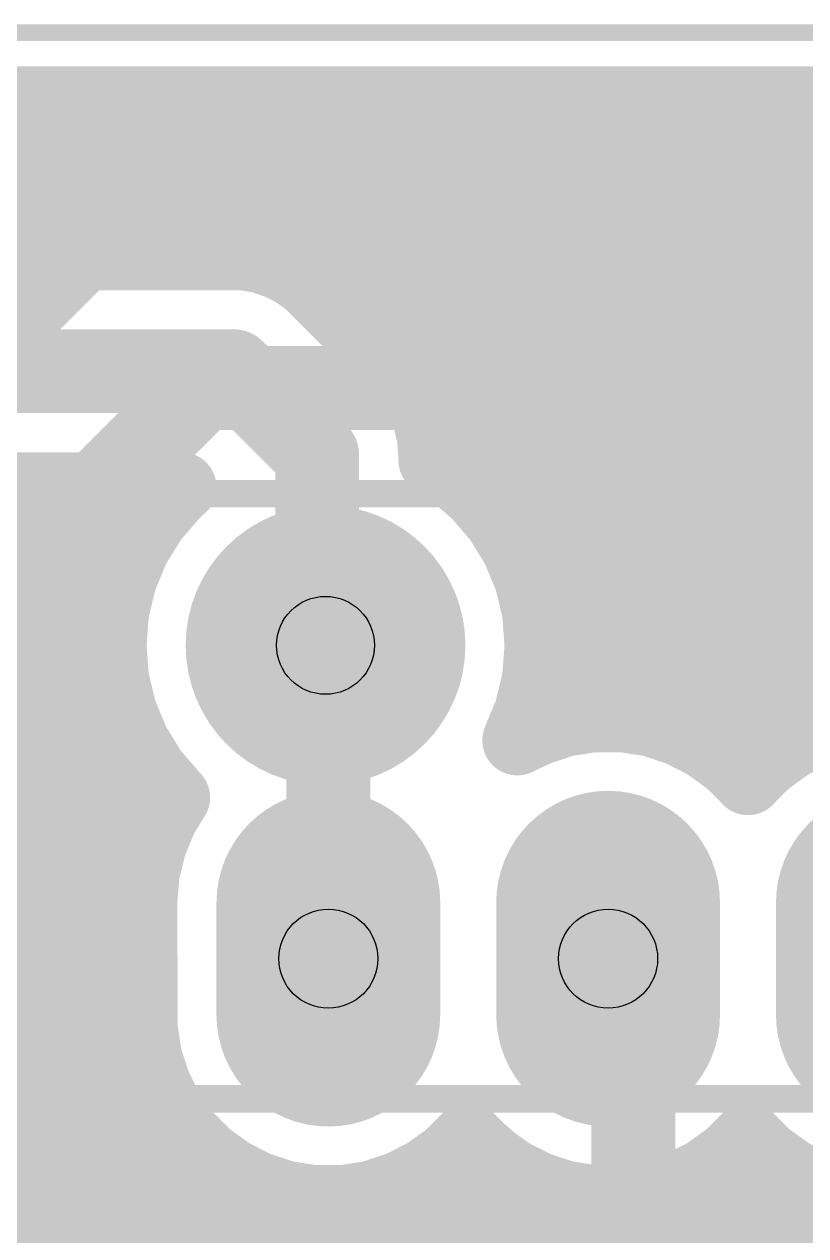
# Model space of a CAD drawing. Extents: x -0.06 to 2.31, y -0.06 to 2.06.
# Drawn here: x 0.7373 to 1.0167, y 1.5779 to 2.011 of the extents above; entities that cross this region are included whole.
import ezdxf

# ---------------------------------------------------------------- set-up
doc = ezdxf.new("R2010")
doc.units = 0
for name, color, linetype in [('Board_Outline', 13, 'CONTINUOUS'), ('Bottom', 6, 'CONTINUOUS'), ('Drill_Bottom', 8, 'CONTINUOUS'), ('Drill_Top', 7, 'CONTINUOUS'), ('Top', 5, 'CONTINUOUS'), ('Top_Silk', 2, 'CONTINUOUS')]:
    doc.layers.add(name, color=color, linetype=linetype)

msp = doc.modelspace()

# ---------------------------------------------------------------- linework, layer by layer
at = {"layer": 'Board_Outline', "linetype": 'CONTINUOUS', "const_width": 0.006}
msp.add_lwpolyline([(0, 1.838), (0.086, 1.838), (0.086, 2.008), (2.004, 2.008), (2.004, 1.844), (2.253, 1.844), (2.25, 0.601), (2.253, 0.25), (2, 0.25), (2, 0), (0.426, 0), (0.43, 0.908), (0, 0.908), (0, 1.838)], dxfattribs=at)
at = {"layer": 'Bottom', "linetype": 'CONTINUOUS'}
for points, const_width in [([(1.981, 1.9835), (0.106, 1.9835)], 0.025), ([(0.7563, 1.9794), (0.7627, 1.9804)], 0.025), ([(0.7627, 1.9804), (0.8285, 1.9805)], 0.025), ([(0.8285, 1.9805), (0.9623, 1.9804)], 0.025), ([(0.9623, 1.9804), (0.9687, 1.9794)], 0.025), ([(0.7443, 1.9744), (0.7501, 1.9773)], 0.025), ([(0.7501, 1.9773), (0.7563, 1.9794)], 0.025), ([(0.9687, 1.9794), (0.9749, 1.9773)], 0.025), ([(0.9749, 1.9773), (0.9807, 1.9744)], 0.025), ([(0.739, 1.9706), (0.7443, 1.9744)], 0.025), ([(0.9807, 1.9744), (0.986, 1.9706)], 0.025), ([(0.6648, 1.8965), (0.739, 1.9706)], 0.025), ([(0.986, 1.9706), (1.0325, 1.9242)], 0.025), ([(1.0005, 1.9586), (1.9791, 1.9586)], 0.025), ([(0.667, 1.84), (0.766, 1.939)], 0.03), ([(0.766, 1.939), (0.959, 1.939)], 0.03), ([(0.959, 1.939), (1.143, 1.755)], 0.03), ([(1.0254, 1.9338), (1.9795, 1.9338)], 0.025), ([(0.801, 1.881), (0.711, 1.791)], 0.03), ([(0.927, 1.881), (0.801, 1.881)], 0.03), ([(1.046, 1.762), (0.927, 1.881)], 0.03), ([(0.9098, 1.8395), (0.9069, 1.834)], 0.025), ([(1.0023, 1.7471), (0.9098, 1.8395)], 0.025), ([(0.9069, 1.834), (0.9132, 1.8237)], 0.025), ([(0.9132, 1.8237), (0.9178, 1.8126)], 0.025), ([(0.9178, 1.8126), (0.9206, 1.801)], 0.025), ([(0.9212, 1.8094), (0.9374, 1.8094)], 0.025), ([(0.9206, 1.801), (0.9215, 1.789)], 0.025), ([(0.7685, 1.7898), (0.7525, 1.7738)], 0.025), ([(0.7685, 1.789), (0.7685, 1.7898)], 0.025), ([(0.7694, 1.777), (0.7685, 1.789)], 0.025), ([(0.846, 1.788), (0.845, 1.789)], 0.03), ([(0.846, 1.677), (0.846, 1.788)], 0.03), ([(0.9215, 1.789), (0.9206, 1.777)], 0.025), ([(0.9239, 1.7845), (0.9623, 1.7845)], 0.025), ([(0.7722, 1.7654), (0.7694, 1.777)], 0.025), ([(0.9206, 1.777), (0.9178, 1.7654)], 0.025), ([(0.7525, 1.7738), (0.7525, 1.3312)], 0.025), ([(0.7768, 1.7543), (0.7722, 1.7654)], 0.025), ([(0.9178, 1.7654), (0.9135, 1.755)], 0.025), ([(0.9305, 1.7617), (0.9408, 1.7633)], 0.025), ([(0.9408, 1.7633), (0.9512, 1.7633)], 0.025), ([(0.9512, 1.7633), (0.9615, 1.7617)], 0.025), ([(0.755, 1.7597), (0.7718, 1.7597)], 0.025), ([(0.9206, 1.7584), (0.9305, 1.7617)], 0.025), ([(0.9615, 1.7617), (0.9714, 1.7584)], 0.025), ([(0.9707, 1.7597), (0.9872, 1.7597)], 0.025), ([(0.9135, 1.755), (0.9206, 1.7584)], 0.025), ([(0.9714, 1.7584), (0.9807, 1.7537)], 0.025), ([(0.7831, 1.744), (0.7768, 1.7543)], 0.025), ([(0.9807, 1.7537), (0.9892, 1.7476)], 0.025), ([(0.9892, 1.7476), (0.996, 1.7408)], 0.025), ([(0.996, 1.7408), (1.0023, 1.7471)], 0.025), ([(0.7912, 1.7346), (0.7831, 1.744)], 0.025), ([(0.755, 1.7348), (0.7885, 1.7348)], 0.025), ([(0.7867, 1.7272), (0.7912, 1.7346)], 0.025), ([(0.7828, 1.7175), (0.7867, 1.7272)], 0.025), ([(0.7803, 1.7074), (0.7828, 1.7175)], 0.025), ([(0.755, 1.7099), (0.7783, 1.7099)], 0.025), ([(0.7795, 1.697), (0.7803, 1.7074)], 0.025), ([(0.7797, 1.6518), (0.7795, 1.697)], 0.025), ([(0.755, 1.6851), (0.777, 1.6851)], 0.025), ([(0.946, 1.677), (0.955, 1.677)], 0.03), ([(0.955, 1.677), (0.955, 1.34)], 0.03), ([(0.755, 1.6602), (0.777, 1.6602)], 0.025), ([(0.7813, 1.6415), (0.7797, 1.6518)], 0.025), ([(0.7846, 1.6315), (0.7813, 1.6415)], 0.025), ([(0.755, 1.6353), (0.7806, 1.6353)], 0.025), ([(0.7893, 1.6223), (0.7846, 1.6315)], 0.025), ([(0.7954, 1.6138), (0.7893, 1.6223)], 0.025), ([(0.8028, 1.6064), (0.7954, 1.6138)], 0.025), ([(0.896, 1.6132), (0.8892, 1.6064)], 0.025), ([(0.899, 1.61), (0.896, 1.6132)], 0.025), ([(1.0028, 1.6064), (0.9965, 1.6127)], 0.025), ([(0.9965, 1.6127), (0.9965, 1.3936)], 0.025), ([(0.755, 1.6105), (0.796, 1.6105)], 0.025), ([(0.9069, 1.6032), (0.899, 1.61)], 0.025), ([(0.8113, 1.6003), (0.8028, 1.6064)], 0.025), ([(0.8892, 1.6064), (0.8807, 1.6003)], 0.025), ([(0.9135, 1.599), (0.9069, 1.6032)], 0.025), ([(1.0113, 1.6003), (1.0028, 1.6064)], 0.025), ([(0.8206, 1.5956), (0.8113, 1.6003)], 0.025), ([(0.8807, 1.6003), (0.8714, 1.5956)], 0.025), ([(0.9135, 1.3815), (0.9135, 1.5989)], 0.025), ([(1.0206, 1.5956), (1.0113, 1.6003)], 0.025), ([(0.8305, 1.5923), (0.8206, 1.5956)], 0.025), ([(0.8714, 1.5956), (0.8615, 1.5923)], 0.025), ([(1.0305, 1.5923), (1.0206, 1.5956)], 0.025), ([(0.8408, 1.5907), (0.8305, 1.5923)], 0.025), ([(0.8512, 1.5907), (0.8408, 1.5907)], 0.025), ([(0.8615, 1.5923), (0.8512, 1.5907)], 0.025), ([(0.755, 1.5856), (0.911, 1.5856)], 0.025), ([(0.999, 1.5856), (1.302, 1.5856)], 0.025)]:
    msp.add_lwpolyline(points, dxfattribs=dict(at, const_width=const_width))
for points, const_width in [([(0.7565, 1.9804, 1), (0.769, 1.9804, 1), (0.7565, 1.9804, 1)], 0.0125), ([(0.7565, 1.9804, 1), (0.769, 1.9804, 1), (0.7565, 1.9804, 1)], 0.0125), ([(0.8222, 1.9805, 1), (0.8347, 1.9805, 1), (0.8222, 1.9805, 1)], 0.0125), ([(0.8222, 1.9805, 1), (0.8347, 1.9805, 1), (0.8222, 1.9805, 1)], 0.0125), ([(0.956, 1.9804, 1), (0.9685, 1.9804, 1), (0.956, 1.9804, 1)], 0.0125), ([(0.956, 1.9804, 1), (0.9685, 1.9804, 1), (0.956, 1.9804, 1)], 0.0125), ([(0.7439, 1.9773, 1), (0.7564, 1.9773, 1), (0.7439, 1.9773, 1)], 0.0125), ([(0.7439, 1.9773, 1), (0.7564, 1.9773, 1), (0.7439, 1.9773, 1)], 0.0125), ([(0.7501, 1.9794, 1), (0.7626, 1.9794, 1), (0.7501, 1.9794, 1)], 0.0125), ([(0.7501, 1.9794, 1), (0.7626, 1.9794, 1), (0.7501, 1.9794, 1)], 0.0125), ([(0.9624, 1.9794, 1), (0.9749, 1.9794, 1), (0.9624, 1.9794, 1)], 0.0125), ([(0.9624, 1.9794, 1), (0.9749, 1.9794, 1), (0.9624, 1.9794, 1)], 0.0125), ([(0.9686, 1.9773, 1), (0.9811, 1.9773, 1), (0.9686, 1.9773, 1)], 0.0125), ([(0.9686, 1.9773, 1), (0.9811, 1.9773, 1), (0.9686, 1.9773, 1)], 0.0125), ([(0.7381, 1.9744, 1), (0.7506, 1.9744, 1), (0.7381, 1.9744, 1)], 0.0125), ([(0.7381, 1.9744, 1), (0.7506, 1.9744, 1), (0.7381, 1.9744, 1)], 0.0125), ([(0.9744, 1.9744, 1), (0.9869, 1.9744, 1), (0.9744, 1.9744, 1)], 0.0125), ([(0.9744, 1.9744, 1), (0.9869, 1.9744, 1), (0.9744, 1.9744, 1)], 0.0125), ([(0.7328, 1.9706, 1), (0.7453, 1.9706, 1), (0.7328, 1.9706, 1)], 0.0125), ([(0.7328, 1.9706, 1), (0.7453, 1.9706, 1), (0.7328, 1.9706, 1)], 0.0125), ([(0.9797, 1.9706, 1), (0.9922, 1.9706, 1), (0.9797, 1.9706, 1)], 0.0125), ([(0.9797, 1.9706, 1), (0.9922, 1.9706, 1), (0.9797, 1.9706, 1)], 0.0125), ([(0.7585, 1.939, 1), (0.7735, 1.939, 1), (0.7585, 1.939, 1)], 0.015), ([(0.7585, 1.939, 1), (0.7735, 1.939, 1), (0.7585, 1.939, 1)], 0.015), ([(0.9515, 1.939, 1), (0.9665, 1.939, 1), (0.9515, 1.939, 1)], 0.015), ([(0.9515, 1.939, 1), (0.9665, 1.939, 1), (0.9515, 1.939, 1)], 0.015), ([(0.7935, 1.881, 1), (0.8085, 1.881, 1), (0.7935, 1.881, 1)], 0.015), ([(0.7935, 1.881, 1), (0.8085, 1.881, 1), (0.7935, 1.881, 1)], 0.015), ([(0.9195, 1.881, 1), (0.9345, 1.881, 1), (0.9195, 1.881, 1)], 0.015), ([(0.9195, 1.881, 1), (0.9345, 1.881, 1), (0.9195, 1.881, 1)], 0.015), ([(0.9035, 1.8395, 1), (0.916, 1.8395, 1), (0.9035, 1.8395, 1)], 0.0125), ([(0.9035, 1.8395, 1), (0.916, 1.8395, 1), (0.9035, 1.8395, 1)], 0.0125), ([(0.9006, 1.834, 1), (0.9131, 1.834, 1), (0.9006, 1.834, 1)], 0.0125), ([(0.9006, 1.834, 1), (0.9131, 1.834, 1), (0.9006, 1.834, 1)], 0.0125), ([(0.87, 1.789, 1), (0.82, 1.789, 1), (0.87, 1.789, 1)], 0.05), ([(0.9069, 1.8237, 1), (0.9194, 1.8237, 1), (0.9069, 1.8237, 1)], 0.0125), ([(0.9069, 1.8237, 1), (0.9194, 1.8237, 1), (0.9069, 1.8237, 1)], 0.0125), ([(0.9115, 1.8126, 1), (0.924, 1.8126, 1), (0.9115, 1.8126, 1)], 0.0125), ([(0.9115, 1.8126, 1), (0.924, 1.8126, 1), (0.9115, 1.8126, 1)], 0.0125), ([(0.9143, 1.801, 1), (0.9268, 1.801, 1), (0.9143, 1.801, 1)], 0.0125), ([(0.9143, 1.801, 1), (0.9268, 1.801, 1), (0.9143, 1.801, 1)], 0.0125), ([(0.7622, 1.7898, 1), (0.7747, 1.7898, 1), (0.7622, 1.7898, 1)], 0.0125), ([(0.7622, 1.7898, 1), (0.7747, 1.7898, 1), (0.7622, 1.7898, 1)], 0.0125), ([(0.7622, 1.789, 1), (0.7747, 1.789, 1), (0.7622, 1.789, 1)], 0.0125), ([(0.7622, 1.789, 1), (0.7747, 1.789, 1), (0.7622, 1.789, 1)], 0.0125), ([(0.8375, 1.789, 1), (0.8525, 1.789, 1), (0.8375, 1.789, 1)], 0.015), ([(0.8385, 1.788, 1), (0.8535, 1.788, 1), (0.8385, 1.788, 1)], 0.015), ([(0.8385, 1.788, 1), (0.8535, 1.788, 1), (0.8385, 1.788, 1)], 0.015), ([(0.9152, 1.789, 1), (0.9277, 1.789, 1), (0.9152, 1.789, 1)], 0.0125), ([(0.9152, 1.789, 1), (0.9277, 1.789, 1), (0.9152, 1.789, 1)], 0.0125), ([(0.7632, 1.777, 1), (0.7757, 1.777, 1), (0.7632, 1.777, 1)], 0.0125), ([(0.7632, 1.777, 1), (0.7757, 1.777, 1), (0.7632, 1.777, 1)], 0.0125), ([(0.9143, 1.777, 1), (0.9268, 1.777, 1), (0.9143, 1.777, 1)], 0.0125), ([(0.9143, 1.777, 1), (0.9268, 1.777, 1), (0.9143, 1.777, 1)], 0.0125), ([(0.7462, 1.7738, 1), (0.7587, 1.7738, 1), (0.7462, 1.7738, 1)], 0.0125), ([(0.7462, 1.7738, 1), (0.7587, 1.7738, 1), (0.7462, 1.7738, 1)], 0.0125), ([(0.766, 1.7654, 1), (0.7785, 1.7654, 1), (0.766, 1.7654, 1)], 0.0125), ([(0.766, 1.7654, 1), (0.7785, 1.7654, 1), (0.766, 1.7654, 1)], 0.0125), ([(0.9115, 1.7654, 1), (0.924, 1.7654, 1), (0.9115, 1.7654, 1)], 0.0125), ([(0.9115, 1.7654, 1), (0.924, 1.7654, 1), (0.9115, 1.7654, 1)], 0.0125), ([(0.9345, 1.7633, 1), (0.947, 1.7633, 1), (0.9345, 1.7633, 1)], 0.0125), ([(0.9345, 1.7633, 1), (0.947, 1.7633, 1), (0.9345, 1.7633, 1)], 0.0125), ([(0.945, 1.7633, 1), (0.9575, 1.7633, 1), (0.945, 1.7633, 1)], 0.0125), ([(0.945, 1.7633, 1), (0.9575, 1.7633, 1), (0.945, 1.7633, 1)], 0.0125), ([(0.9242, 1.7617, 1), (0.9367, 1.7617, 1), (0.9242, 1.7617, 1)], 0.0125), ([(0.9242, 1.7617, 1), (0.9367, 1.7617, 1), (0.9242, 1.7617, 1)], 0.0125), ([(0.9553, 1.7617, 1), (0.9678, 1.7617, 1), (0.9553, 1.7617, 1)], 0.0125), ([(0.9553, 1.7617, 1), (0.9678, 1.7617, 1), (0.9553, 1.7617, 1)], 0.0125), ([(0.9073, 1.755, 1), (0.9198, 1.755, 1), (0.9073, 1.755, 1)], 0.0125), ([(0.9073, 1.755, 1), (0.9198, 1.755, 1), (0.9073, 1.755, 1)], 0.0125), ([(0.9143, 1.7584, 1), (0.9268, 1.7584, 1), (0.9143, 1.7584, 1)], 0.0125), ([(0.9143, 1.7584, 1), (0.9268, 1.7584, 1), (0.9143, 1.7584, 1)], 0.0125), ([(0.9652, 1.7584, 1), (0.9777, 1.7584, 1), (0.9652, 1.7584, 1)], 0.0125), ([(0.9652, 1.7584, 1), (0.9777, 1.7584, 1), (0.9652, 1.7584, 1)], 0.0125), ([(0.7706, 1.7543, 1), (0.7831, 1.7543, 1), (0.7706, 1.7543, 1)], 0.0125), ([(0.7706, 1.7543, 1), (0.7831, 1.7543, 1), (0.7706, 1.7543, 1)], 0.0125), ([(0.9745, 1.7537, 1), (0.987, 1.7537, 1), (0.9745, 1.7537, 1)], 0.0125), ([(0.9745, 1.7537, 1), (0.987, 1.7537, 1), (0.9745, 1.7537, 1)], 0.0125), ([(0.9829, 1.7476, 1), (0.9954, 1.7476, 1), (0.9829, 1.7476, 1)], 0.0125), ([(0.9829, 1.7476, 1), (0.9954, 1.7476, 1), (0.9829, 1.7476, 1)], 0.0125), ([(0.996, 1.7471, 1), (1.0085, 1.7471, 1), (0.996, 1.7471, 1)], 0.0125), ([(0.996, 1.7471, 1), (1.0085, 1.7471, 1), (0.996, 1.7471, 1)], 0.0125), ([(0.7769, 1.744, 1), (0.7894, 1.744, 1), (0.7769, 1.744, 1)], 0.0125), ([(0.7769, 1.744, 1), (0.7894, 1.744, 1), (0.7769, 1.744, 1)], 0.0125), ([(0.9897, 1.7408, 1), (1.0022, 1.7408, 1), (0.9897, 1.7408, 1)], 0.0125), ([(0.9898, 1.7408, 1), (1.0023, 1.7408, 1), (0.9898, 1.7408, 1)], 0.0125), ([(0.785, 1.7346, 1), (0.7975, 1.7346, 1), (0.785, 1.7346, 1)], 0.0125), ([(0.785, 1.7346, 1), (0.7975, 1.7346, 1), (0.785, 1.7346, 1)], 0.0125), ([(0.7805, 1.7272, 1), (0.793, 1.7272, 1), (0.7805, 1.7272, 1)], 0.0125), ([(0.7805, 1.7272, 1), (0.793, 1.7272, 1), (0.7805, 1.7272, 1)], 0.0125), ([(0.866, 1.697, 1), (0.826, 1.697, 1), (0.866, 1.697, 1)], 0.04), ([(0.966, 1.697, 1), (0.926, 1.697, 1), (0.966, 1.697, 1)], 0.04), ([(1.066, 1.697, 1), (1.026, 1.697, 1), (1.066, 1.697, 1)], 0.04), ([(0.7765, 1.7175, 1), (0.789, 1.7175, 1), (0.7765, 1.7175, 1)], 0.0125), ([(0.7765, 1.7175, 1), (0.789, 1.7175, 1), (0.7765, 1.7175, 1)], 0.0125), ([(0.7741, 1.7074, 1), (0.7866, 1.7074, 1), (0.7741, 1.7074, 1)], 0.0125), ([(0.7741, 1.7074, 1), (0.7866, 1.7074, 1), (0.7741, 1.7074, 1)], 0.0125), ([(0.7732, 1.697, 1), (0.7857, 1.697, 1), (0.7732, 1.697, 1)], 0.0125), ([(0.7732, 1.697, 1), (0.7857, 1.697, 1), (0.7732, 1.697, 1)], 0.0125), ([(0.866, 1.657, 1), (0.826, 1.657, 1), (0.866, 1.657, 1)], 0.04), ([(0.966, 1.657, 1), (0.926, 1.657, 1), (0.966, 1.657, 1)], 0.04), ([(1.066, 1.657, 1), (1.026, 1.657, 1), (1.066, 1.657, 1)], 0.04), ([(0.8385, 1.677, 1), (0.8535, 1.677, 1), (0.8385, 1.677, 1)], 0.015), ([(0.9385, 1.677, 1), (0.9535, 1.677, 1), (0.9385, 1.677, 1)], 0.015), ([(0.9475, 1.677, 1), (0.9625, 1.677, 1), (0.9475, 1.677, 1)], 0.015), ([(0.9475, 1.677, 1), (0.9625, 1.677, 1), (0.9475, 1.677, 1)], 0.015), ([(0.7735, 1.6518, 1), (0.786, 1.6518, 1), (0.7735, 1.6518, 1)], 0.0125), ([(0.7735, 1.6518, 1), (0.786, 1.6518, 1), (0.7735, 1.6518, 1)], 0.0125), ([(0.7751, 1.6415, 1), (0.7876, 1.6415, 1), (0.7751, 1.6415, 1)], 0.0125), ([(0.7751, 1.6415, 1), (0.7876, 1.6415, 1), (0.7751, 1.6415, 1)], 0.0125), ([(0.7783, 1.6315, 1), (0.7908, 1.6315, 1), (0.7783, 1.6315, 1)], 0.0125), ([(0.7783, 1.6315, 1), (0.7908, 1.6315, 1), (0.7783, 1.6315, 1)], 0.0125), ([(0.783, 1.6223, 1), (0.7955, 1.6223, 1), (0.783, 1.6223, 1)], 0.0125), ([(0.783, 1.6223, 1), (0.7955, 1.6223, 1), (0.783, 1.6223, 1)], 0.0125), ([(0.7892, 1.6138, 1), (0.8017, 1.6138, 1), (0.7892, 1.6138, 1)], 0.0125), ([(0.7892, 1.6138, 1), (0.8017, 1.6138, 1), (0.7892, 1.6138, 1)], 0.0125), ([(0.8898, 1.6132, 1), (0.9023, 1.6132, 1), (0.8898, 1.6132, 1)], 0.0125), ([(0.8898, 1.6132, 1), (0.9023, 1.6132, 1), (0.8898, 1.6132, 1)], 0.0125), ([(0.9902, 1.6127, 1), (1.0027, 1.6127, 1), (0.9902, 1.6127, 1)], 0.0125), ([(0.9902, 1.6127, 1), (1.0027, 1.6127, 1), (0.9902, 1.6127, 1)], 0.0125), ([(0.8927, 1.61, 1), (0.9052, 1.61, 1), (0.8927, 1.61, 1)], 0.0125), ([(0.8927, 1.61, 1), (0.9052, 1.61, 1), (0.8927, 1.61, 1)], 0.0125), ([(0.7966, 1.6064, 1), (0.8091, 1.6064, 1), (0.7966, 1.6064, 1)], 0.0125), ([(0.7966, 1.6064, 1), (0.8091, 1.6064, 1), (0.7966, 1.6064, 1)], 0.0125), ([(0.8829, 1.6064, 1), (0.8954, 1.6064, 1), (0.8829, 1.6064, 1)], 0.0125), ([(0.8829, 1.6064, 1), (0.8954, 1.6064, 1), (0.8829, 1.6064, 1)], 0.0125), ([(0.9007, 1.6032, 1), (0.9132, 1.6032, 1), (0.9007, 1.6032, 1)], 0.0125), ([(0.9007, 1.6032, 1), (0.9132, 1.6032, 1), (0.9007, 1.6032, 1)], 0.0125), ([(0.9966, 1.6064, 1), (1.0091, 1.6064, 1), (0.9966, 1.6064, 1)], 0.0125), ([(0.9966, 1.6064, 1), (1.0091, 1.6064, 1), (0.9966, 1.6064, 1)], 0.0125), ([(0.805, 1.6003, 1), (0.8175, 1.6003, 1), (0.805, 1.6003, 1)], 0.0125), ([(0.805, 1.6003, 1), (0.8175, 1.6003, 1), (0.805, 1.6003, 1)], 0.0125), ([(0.8745, 1.6003, 1), (0.887, 1.6003, 1), (0.8745, 1.6003, 1)], 0.0125), ([(0.8745, 1.6003, 1), (0.887, 1.6003, 1), (0.8745, 1.6003, 1)], 0.0125), ([(0.9072, 1.5989, 1), (0.9197, 1.5989, 1), (0.9072, 1.5989, 1)], 0.0125), ([(0.9073, 1.599, 1), (0.9198, 1.599, 1), (0.9073, 1.599, 1)], 0.0125), ([(1.005, 1.6003, 1), (1.0175, 1.6003, 1), (1.005, 1.6003, 1)], 0.0125), ([(1.005, 1.6003, 1), (1.0175, 1.6003, 1), (1.005, 1.6003, 1)], 0.0125), ([(0.8143, 1.5956, 1), (0.8268, 1.5956, 1), (0.8143, 1.5956, 1)], 0.0125), ([(0.8143, 1.5956, 1), (0.8268, 1.5956, 1), (0.8143, 1.5956, 1)], 0.0125), ([(0.8652, 1.5956, 1), (0.8777, 1.5956, 1), (0.8652, 1.5956, 1)], 0.0125), ([(0.8652, 1.5956, 1), (0.8777, 1.5956, 1), (0.8652, 1.5956, 1)], 0.0125), ([(1.0143, 1.5956, 1), (1.0268, 1.5956, 1), (1.0143, 1.5956, 1)], 0.0125), ([(1.0143, 1.5956, 1), (1.0268, 1.5956, 1), (1.0143, 1.5956, 1)], 0.0125), ([(0.8242, 1.5923, 1), (0.8367, 1.5923, 1), (0.8242, 1.5923, 1)], 0.0125), ([(0.8242, 1.5923, 1), (0.8367, 1.5923, 1), (0.8242, 1.5923, 1)], 0.0125), ([(0.8345, 1.5907, 1), (0.847, 1.5907, 1), (0.8345, 1.5907, 1)], 0.0125), ([(0.8345, 1.5907, 1), (0.847, 1.5907, 1), (0.8345, 1.5907, 1)], 0.0125), ([(0.845, 1.5907, 1), (0.8575, 1.5907, 1), (0.845, 1.5907, 1)], 0.0125), ([(0.845, 1.5907, 1), (0.8575, 1.5907, 1), (0.845, 1.5907, 1)], 0.0125), ([(0.8553, 1.5923, 1), (0.8678, 1.5923, 1), (0.8553, 1.5923, 1)], 0.0125), ([(0.8553, 1.5923, 1), (0.8678, 1.5923, 1), (0.8553, 1.5923, 1)], 0.0125)]:
    msp.add_lwpolyline(points, format="xyb", dxfattribs=dict(at, const_width=const_width))
at = {"layer": 'Bottom'}
for points in [[(0.806, 1.697), (0.886, 1.697), (0.806, 1.657), (0.886, 1.657)], [(0.906, 1.697), (0.986, 1.697), (0.906, 1.657), (0.986, 1.657)], [(1.006, 1.697), (1.086, 1.697), (1.006, 1.657), (1.086, 1.657)]]:
    msp.add_solid(points, dxfattribs=at)
at = {"layer": 'Drill_Bottom'}
for centre, radius in [((0.845, 1.789), 0.0175), ((0.846, 1.677), 0.0177), ((0.946, 1.677), 0.0177)]:
    msp.add_circle(centre, radius, dxfattribs=at)
at = {"layer": 'Drill_Top'}
for centre, radius in [((0.845, 1.789), 0.0175), ((0.846, 1.677), 0.0177), ((0.946, 1.677), 0.0177)]:
    msp.add_circle(centre, radius, dxfattribs=at)
at = {"layer": 'Top', "linetype": 'CONTINUOUS'}
for points, const_width in [([(1.981, 1.9835), (0.1064, 1.9834)], 0.025), ([(0.6164, 1.9586), (1.9786, 1.9586)], 0.025), ([(0.6488, 1.9338), (1.9787, 1.9338)], 0.025), ([(0.6509, 1.9285), (0.8153, 1.9284)], 0.025), ([(0.8153, 1.9284), (0.8217, 1.9274)], 0.025), ([(0.8217, 1.9274), (0.8279, 1.9253)], 0.025), ([(0.8279, 1.9253), (0.8337, 1.9224)], 0.025), ([(0.8337, 1.9224), (0.839, 1.9186)], 0.025), ([(0.839, 1.9186), (0.8713, 1.8863)], 0.025), ([(0.8513, 1.9089), (1.9788, 1.9089)], 0.025), ([(0.579, 1.887), (0.812, 1.887)], 0.03), ([(0.812, 1.887), (0.842, 1.857)], 0.03), ([(0.8713, 1.8863), (0.8756, 1.8814)], 0.025), ([(0.8756, 1.8814), (0.879, 1.8758)], 0.025), ([(0.876, 1.884), (1.7212, 1.884)], 0.025), ([(0.879, 1.8758), (0.8815, 1.8698)], 0.025), ([(0.8815, 1.8698), (0.883, 1.8635)], 0.025), ([(0.883, 1.8635), (0.8835, 1.857)], 0.025), ([(0.842, 1.857), (0.842, 1.792)], 0.03), ([(0.8859, 1.8592), (1.7046, 1.8592)], 0.025), ([(0.8835, 1.857), (0.8835, 1.8551)], 0.025), ([(0.8835, 1.8551), (0.89, 1.8509)], 0.025), ([(0.89, 1.8509), (0.8991, 1.8431)], 0.025), ([(0.7935, 1.8455), (0.6509, 1.8455)], 0.025), ([(0.7909, 1.8431), (0.7935, 1.8455)], 0.025), ([(0.7831, 1.834), (0.7909, 1.8431)], 0.025), ([(0.8991, 1.8431), (0.9069, 1.834)], 0.025), ([(0.6483, 1.8343), (0.7809, 1.8343)], 0.025), ([(0.7768, 1.8237), (0.7831, 1.834)], 0.025), ([(0.9069, 1.834), (0.9132, 1.8237)], 0.025), ([(0.9092, 1.8343), (1.6983, 1.8343)], 0.025), ([(0.7722, 1.8126), (0.7768, 1.8237)], 0.025), ([(0.9132, 1.8237), (0.9178, 1.8126)], 0.025), ([(0.7694, 1.801), (0.7722, 1.8126)], 0.025), ([(0.9178, 1.8126), (0.9206, 1.801)], 0.025), ([(0.6641, 1.8094), (0.7688, 1.8094)], 0.025), ([(0.9212, 1.8094), (1.6999, 1.8094)], 0.025), ([(0.7685, 1.789), (0.7694, 1.801)], 0.025), ([(0.9206, 1.801), (0.9215, 1.789)], 0.025), ([(0.842, 1.792), (0.845, 1.789)], 0.03), ([(0.7694, 1.777), (0.7685, 1.789)], 0.025), ([(0.9215, 1.789), (0.9206, 1.777)], 0.025), ([(0.6679, 1.7845), (0.7661, 1.7845)], 0.025), ([(0.9239, 1.7845), (1.7099, 1.7845)], 0.025), ([(0.7722, 1.7654), (0.7694, 1.777)], 0.025), ([(0.9206, 1.777), (0.9178, 1.7654)], 0.025), ([(0.7768, 1.7543), (0.7722, 1.7654)], 0.025), ([(0.9178, 1.7654), (0.9135, 1.755)], 0.025), ([(0.9305, 1.7617), (0.9408, 1.7633)], 0.025), ([(0.9408, 1.7633), (0.9512, 1.7633)], 0.025), ([(0.9512, 1.7633), (0.9615, 1.7617)], 0.025), ([(0.6621, 1.7597), (0.7718, 1.7597)], 0.025), ([(0.9206, 1.7584), (0.9305, 1.7617)], 0.025), ([(0.9615, 1.7617), (0.9714, 1.7584)], 0.025), ([(0.9707, 1.7597), (1.0213, 1.7597)], 0.025), ([(1.0206, 1.7584), (1.0305, 1.7617)], 0.025), ([(0.9135, 1.755), (0.9206, 1.7584)], 0.025), ([(0.9714, 1.7584), (0.9807, 1.7537)], 0.025), ([(1.0113, 1.7537), (1.0206, 1.7584)], 0.025), ([(0.7831, 1.744), (0.7768, 1.7543)], 0.025), ([(0.9807, 1.7537), (0.9892, 1.7476)], 0.025), ([(1.0028, 1.7476), (1.0113, 1.7537)], 0.025), ([(0.9892, 1.7476), (0.996, 1.7408)], 0.025), ([(0.996, 1.7408), (1.0028, 1.7476)], 0.025), ([(0.7912, 1.7346), (0.7831, 1.744)], 0.025), ([(0.6427, 1.7348), (0.7885, 1.7348)], 0.025), ([(0.7867, 1.7272), (0.7912, 1.7346)], 0.025), ([(0.7828, 1.7175), (0.7867, 1.7272)], 0.025), ([(0.7803, 1.7074), (0.7828, 1.7175)], 0.025), ([(0.492, 1.7099), (0.7783, 1.7099)], 0.025), ([(0.7795, 1.697), (0.7803, 1.7074)], 0.025), ([(0.7797, 1.6518), (0.7795, 1.697)], 0.025), ([(0.492, 1.6851), (0.777, 1.6851)], 0.025), ([(0.492, 1.6602), (0.777, 1.6602)], 0.025), ([(0.7813, 1.6415), (0.7797, 1.6518)], 0.025), ([(0.7846, 1.6316), (0.7813, 1.6415)], 0.025), ([(0.492, 1.6353), (0.7806, 1.6353)], 0.025), ([(0.7893, 1.6223), (0.7846, 1.6316)], 0.025), ([(0.7954, 1.6138), (0.7893, 1.6223)], 0.025), ([(0.8028, 1.6064), (0.7954, 1.6138)], 0.025), ([(0.896, 1.6132), (0.8892, 1.6064)], 0.025), ([(0.9028, 1.6064), (0.896, 1.6132)], 0.025), ([(0.996, 1.6132), (0.9892, 1.6064)], 0.025), ([(1.0028, 1.6064), (0.996, 1.6132)], 0.025), ([(0.4881, 1.6105), (0.796, 1.6105)], 0.025), ([(0.8113, 1.6003), (0.8028, 1.6064)], 0.025), ([(0.8892, 1.6064), (0.8807, 1.6003)], 0.025), ([(0.9113, 1.6003), (0.9028, 1.6064)], 0.025), ([(0.9892, 1.6064), (0.9807, 1.6003)], 0.025), ([(1.0113, 1.6003), (1.0028, 1.6064)], 0.025), ([(0.8206, 1.5956), (0.8113, 1.6003)], 0.025), ([(0.8807, 1.6003), (0.8714, 1.5956)], 0.025), ([(0.9206, 1.5956), (0.9113, 1.6003)], 0.025), ([(0.9807, 1.6003), (0.9714, 1.5956)], 0.025), ([(1.0206, 1.5956), (1.0113, 1.6003)], 0.025), ([(0.8305, 1.5923), (0.8206, 1.5956)], 0.025), ([(0.8714, 1.5956), (0.8615, 1.5923)], 0.025), ([(0.9305, 1.5923), (0.9206, 1.5956)], 0.025), ([(0.9714, 1.5956), (0.9615, 1.5923)], 0.025), ([(1.0305, 1.5923), (1.0206, 1.5956)], 0.025), ([(0.8408, 1.5907), (0.8305, 1.5923)], 0.025), ([(0.8512, 1.5907), (0.8408, 1.5907)], 0.025), ([(0.8615, 1.5923), (0.8512, 1.5907)], 0.025), ([(0.9408, 1.5907), (0.9305, 1.5923)], 0.025), ([(0.9512, 1.5907), (0.9408, 1.5907)], 0.025), ([(0.9615, 1.5923), (0.9512, 1.5907)], 0.025), ([(0.4721, 1.5856), (1.705, 1.5856)], 0.025)]:
    msp.add_lwpolyline(points, dxfattribs=dict(at, const_width=const_width))
for points, const_width in [([(0.809, 1.9284, 1), (0.8215, 1.9284, 1), (0.809, 1.9284, 1)], 0.0125), ([(0.809, 1.9284, 1), (0.8215, 1.9284, 1), (0.809, 1.9284, 1)], 0.0125), ([(0.8154, 1.9274, 1), (0.8279, 1.9274, 1), (0.8154, 1.9274, 1)], 0.0125), ([(0.8154, 1.9274, 1), (0.8279, 1.9274, 1), (0.8154, 1.9274, 1)], 0.0125), ([(0.8216, 1.9253, 1), (0.8341, 1.9253, 1), (0.8216, 1.9253, 1)], 0.0125), ([(0.8216, 1.9253, 1), (0.8341, 1.9253, 1), (0.8216, 1.9253, 1)], 0.0125), ([(0.8274, 1.9224, 1), (0.8399, 1.9224, 1), (0.8274, 1.9224, 1)], 0.0125), ([(0.8274, 1.9224, 1), (0.8399, 1.9224, 1), (0.8274, 1.9224, 1)], 0.0125), ([(0.8327, 1.9186, 1), (0.8452, 1.9186, 1), (0.8327, 1.9186, 1)], 0.0125), ([(0.8327, 1.9186, 1), (0.8452, 1.9186, 1), (0.8327, 1.9186, 1)], 0.0125), ([(0.8045, 1.887, 1), (0.8195, 1.887, 1), (0.8045, 1.887, 1)], 0.015), ([(0.8045, 1.887, 1), (0.8195, 1.887, 1), (0.8045, 1.887, 1)], 0.015), ([(0.8651, 1.8863, 1), (0.8776, 1.8863, 1), (0.8651, 1.8863, 1)], 0.0125), ([(0.8651, 1.8863, 1), (0.8776, 1.8863, 1), (0.8651, 1.8863, 1)], 0.0125), ([(0.8693, 1.8814, 1), (0.8818, 1.8814, 1), (0.8693, 1.8814, 1)], 0.0125), ([(0.8693, 1.8814, 1), (0.8818, 1.8814, 1), (0.8693, 1.8814, 1)], 0.0125), ([(0.8727, 1.8758, 1), (0.8852, 1.8758, 1), (0.8727, 1.8758, 1)], 0.0125), ([(0.8727, 1.8758, 1), (0.8852, 1.8758, 1), (0.8727, 1.8758, 1)], 0.0125), ([(0.8752, 1.8698, 1), (0.8877, 1.8698, 1), (0.8752, 1.8698, 1)], 0.0125), ([(0.8752, 1.8698, 1), (0.8877, 1.8698, 1), (0.8752, 1.8698, 1)], 0.0125), ([(0.8767, 1.8635, 1), (0.8892, 1.8635, 1), (0.8767, 1.8635, 1)], 0.0125), ([(0.8767, 1.8635, 1), (0.8892, 1.8635, 1), (0.8767, 1.8635, 1)], 0.0125), ([(0.8345, 1.857, 1), (0.8495, 1.857, 1), (0.8345, 1.857, 1)], 0.015), ([(0.8345, 1.857, 1), (0.8495, 1.857, 1), (0.8345, 1.857, 1)], 0.015), ([(0.8773, 1.857, 1), (0.8898, 1.857, 1), (0.8773, 1.857, 1)], 0.0125), ([(0.8773, 1.857, 1), (0.8898, 1.857, 1), (0.8773, 1.857, 1)], 0.0125), ([(0.8773, 1.8551, 1), (0.8898, 1.8551, 1), (0.8773, 1.8551, 1)], 0.0125), ([(0.8773, 1.8551, 1), (0.8898, 1.8551, 1), (0.8773, 1.8551, 1)], 0.0125), ([(0.8837, 1.8509, 1), (0.8962, 1.8509, 1), (0.8837, 1.8509, 1)], 0.0125), ([(0.8837, 1.8509, 1), (0.8962, 1.8509, 1), (0.8837, 1.8509, 1)], 0.0125), ([(0.7873, 1.8455, 1), (0.7998, 1.8455, 1), (0.7873, 1.8455, 1)], 0.0125), ([(0.7873, 1.8455, 1), (0.7998, 1.8455, 1), (0.7873, 1.8455, 1)], 0.0125), ([(0.7847, 1.8431, 1), (0.7972, 1.8431, 1), (0.7847, 1.8431, 1)], 0.0125), ([(0.7847, 1.8431, 1), (0.7972, 1.8431, 1), (0.7847, 1.8431, 1)], 0.0125), ([(0.8928, 1.8431, 1), (0.9053, 1.8431, 1), (0.8928, 1.8431, 1)], 0.0125), ([(0.8928, 1.8431, 1), (0.9053, 1.8431, 1), (0.8928, 1.8431, 1)], 0.0125), ([(0.7769, 1.834, 1), (0.7894, 1.834, 1), (0.7769, 1.834, 1)], 0.0125), ([(0.7769, 1.834, 1), (0.7894, 1.834, 1), (0.7769, 1.834, 1)], 0.0125), ([(0.9006, 1.834, 1), (0.9131, 1.834, 1), (0.9006, 1.834, 1)], 0.0125), ([(0.9006, 1.834, 1), (0.9131, 1.834, 1), (0.9006, 1.834, 1)], 0.0125), ([(0.7706, 1.8237, 1), (0.7831, 1.8237, 1), (0.7706, 1.8237, 1)], 0.0125), ([(0.7706, 1.8237, 1), (0.7831, 1.8237, 1), (0.7706, 1.8237, 1)], 0.0125), ([(0.87, 1.789, 1), (0.82, 1.789, 1), (0.87, 1.789, 1)], 0.05), ([(0.9069, 1.8237, 1), (0.9194, 1.8237, 1), (0.9069, 1.8237, 1)], 0.0125), ([(0.9069, 1.8237, 1), (0.9194, 1.8237, 1), (0.9069, 1.8237, 1)], 0.0125), ([(0.766, 1.8126, 1), (0.7785, 1.8126, 1), (0.766, 1.8126, 1)], 0.0125), ([(0.766, 1.8126, 1), (0.7785, 1.8126, 1), (0.766, 1.8126, 1)], 0.0125), ([(0.9115, 1.8126, 1), (0.924, 1.8126, 1), (0.9115, 1.8126, 1)], 0.0125), ([(0.9115, 1.8126, 1), (0.924, 1.8126, 1), (0.9115, 1.8126, 1)], 0.0125), ([(0.7632, 1.801, 1), (0.7757, 1.801, 1), (0.7632, 1.801, 1)], 0.0125), ([(0.7632, 1.801, 1), (0.7757, 1.801, 1), (0.7632, 1.801, 1)], 0.0125), ([(0.9143, 1.801, 1), (0.9268, 1.801, 1), (0.9143, 1.801, 1)], 0.0125), ([(0.9143, 1.801, 1), (0.9268, 1.801, 1), (0.9143, 1.801, 1)], 0.0125), ([(0.8345, 1.792, 1), (0.8495, 1.792, 1), (0.8345, 1.792, 1)], 0.015), ([(0.8345, 1.792, 1), (0.8495, 1.792, 1), (0.8345, 1.792, 1)], 0.015), ([(0.7622, 1.789, 1), (0.7747, 1.789, 1), (0.7622, 1.789, 1)], 0.0125), ([(0.7622, 1.789, 1), (0.7747, 1.789, 1), (0.7622, 1.789, 1)], 0.0125), ([(0.8375, 1.789, 1), (0.8525, 1.789, 1), (0.8375, 1.789, 1)], 0.015), ([(0.9152, 1.789, 1), (0.9277, 1.789, 1), (0.9152, 1.789, 1)], 0.0125), ([(0.9152, 1.789, 1), (0.9277, 1.789, 1), (0.9152, 1.789, 1)], 0.0125), ([(0.7632, 1.777, 1), (0.7757, 1.777, 1), (0.7632, 1.777, 1)], 0.0125), ([(0.7632, 1.777, 1), (0.7757, 1.777, 1), (0.7632, 1.777, 1)], 0.0125), ([(0.9143, 1.777, 1), (0.9268, 1.777, 1), (0.9143, 1.777, 1)], 0.0125), ([(0.9143, 1.777, 1), (0.9268, 1.777, 1), (0.9143, 1.777, 1)], 0.0125), ([(0.766, 1.7654, 1), (0.7785, 1.7654, 1), (0.766, 1.7654, 1)], 0.0125), ([(0.766, 1.7654, 1), (0.7785, 1.7654, 1), (0.766, 1.7654, 1)], 0.0125), ([(0.9115, 1.7654, 1), (0.924, 1.7654, 1), (0.9115, 1.7654, 1)], 0.0125), ([(0.9115, 1.7654, 1), (0.924, 1.7654, 1), (0.9115, 1.7654, 1)], 0.0125), ([(0.9345, 1.7633, 1), (0.947, 1.7633, 1), (0.9345, 1.7633, 1)], 0.0125), ([(0.9345, 1.7633, 1), (0.947, 1.7633, 1), (0.9345, 1.7633, 1)], 0.0125), ([(0.945, 1.7633, 1), (0.9575, 1.7633, 1), (0.945, 1.7633, 1)], 0.0125), ([(0.945, 1.7633, 1), (0.9575, 1.7633, 1), (0.945, 1.7633, 1)], 0.0125), ([(0.9242, 1.7617, 1), (0.9367, 1.7617, 1), (0.9242, 1.7617, 1)], 0.0125), ([(0.9242, 1.7617, 1), (0.9367, 1.7617, 1), (0.9242, 1.7617, 1)], 0.0125), ([(0.9553, 1.7617, 1), (0.9678, 1.7617, 1), (0.9553, 1.7617, 1)], 0.0125), ([(0.9553, 1.7617, 1), (0.9678, 1.7617, 1), (0.9553, 1.7617, 1)], 0.0125), ([(0.9073, 1.755, 1), (0.9198, 1.755, 1), (0.9073, 1.755, 1)], 0.0125), ([(0.9073, 1.755, 1), (0.9198, 1.755, 1), (0.9073, 1.755, 1)], 0.0125), ([(0.9143, 1.7584, 1), (0.9268, 1.7584, 1), (0.9143, 1.7584, 1)], 0.0125), ([(0.9143, 1.7584, 1), (0.9268, 1.7584, 1), (0.9143, 1.7584, 1)], 0.0125), ([(0.9652, 1.7584, 1), (0.9777, 1.7584, 1), (0.9652, 1.7584, 1)], 0.0125), ([(0.9652, 1.7584, 1), (0.9777, 1.7584, 1), (0.9652, 1.7584, 1)], 0.0125), ([(1.0143, 1.7584, 1), (1.0268, 1.7584, 1), (1.0143, 1.7584, 1)], 0.0125), ([(1.0143, 1.7584, 1), (1.0268, 1.7584, 1), (1.0143, 1.7584, 1)], 0.0125), ([(0.7706, 1.7543, 1), (0.7831, 1.7543, 1), (0.7706, 1.7543, 1)], 0.0125), ([(0.7706, 1.7543, 1), (0.7831, 1.7543, 1), (0.7706, 1.7543, 1)], 0.0125), ([(0.9745, 1.7537, 1), (0.987, 1.7537, 1), (0.9745, 1.7537, 1)], 0.0125), ([(0.9745, 1.7537, 1), (0.987, 1.7537, 1), (0.9745, 1.7537, 1)], 0.0125), ([(1.005, 1.7537, 1), (1.0175, 1.7537, 1), (1.005, 1.7537, 1)], 0.0125), ([(1.005, 1.7537, 1), (1.0175, 1.7537, 1), (1.005, 1.7537, 1)], 0.0125), ([(0.9829, 1.7476, 1), (0.9954, 1.7476, 1), (0.9829, 1.7476, 1)], 0.0125), ([(0.9829, 1.7476, 1), (0.9954, 1.7476, 1), (0.9829, 1.7476, 1)], 0.0125), ([(0.9966, 1.7476, 1), (1.0091, 1.7476, 1), (0.9966, 1.7476, 1)], 0.0125), ([(0.9966, 1.7476, 1), (1.0091, 1.7476, 1), (0.9966, 1.7476, 1)], 0.0125), ([(0.7769, 1.744, 1), (0.7894, 1.744, 1), (0.7769, 1.744, 1)], 0.0125), ([(0.7769, 1.744, 1), (0.7894, 1.744, 1), (0.7769, 1.744, 1)], 0.0125), ([(0.9897, 1.7408, 1), (1.0022, 1.7408, 1), (0.9897, 1.7408, 1)], 0.0125), ([(0.9897, 1.7408, 1), (1.0022, 1.7408, 1), (0.9897, 1.7408, 1)], 0.0125), ([(0.785, 1.7346, 1), (0.7975, 1.7346, 1), (0.785, 1.7346, 1)], 0.0125), ([(0.785, 1.7346, 1), (0.7975, 1.7346, 1), (0.785, 1.7346, 1)], 0.0125), ([(0.7805, 1.7272, 1), (0.793, 1.7272, 1), (0.7805, 1.7272, 1)], 0.0125), ([(0.7805, 1.7272, 1), (0.793, 1.7272, 1), (0.7805, 1.7272, 1)], 0.0125), ([(0.866, 1.697, 1), (0.826, 1.697, 1), (0.866, 1.697, 1)], 0.04), ([(0.966, 1.697, 1), (0.926, 1.697, 1), (0.966, 1.697, 1)], 0.04), ([(1.066, 1.697, 1), (1.026, 1.697, 1), (1.066, 1.697, 1)], 0.04), ([(0.7765, 1.7175, 1), (0.789, 1.7175, 1), (0.7765, 1.7175, 1)], 0.0125), ([(0.7765, 1.7175, 1), (0.789, 1.7175, 1), (0.7765, 1.7175, 1)], 0.0125), ([(0.7741, 1.7074, 1), (0.7866, 1.7074, 1), (0.7741, 1.7074, 1)], 0.0125), ([(0.7741, 1.7074, 1), (0.7866, 1.7074, 1), (0.7741, 1.7074, 1)], 0.0125), ([(0.7733, 1.697, 1), (0.7858, 1.697, 1), (0.7733, 1.697, 1)], 0.0125), ([(0.7733, 1.697, 1), (0.7858, 1.697, 1), (0.7733, 1.697, 1)], 0.0125), ([(0.866, 1.657, 1), (0.826, 1.657, 1), (0.866, 1.657, 1)], 0.04), ([(0.966, 1.657, 1), (0.926, 1.657, 1), (0.966, 1.657, 1)], 0.04), ([(1.066, 1.657, 1), (1.026, 1.657, 1), (1.066, 1.657, 1)], 0.04), ([(0.7735, 1.6518, 1), (0.786, 1.6518, 1), (0.7735, 1.6518, 1)], 0.0125), ([(0.7735, 1.6518, 1), (0.786, 1.6518, 1), (0.7735, 1.6518, 1)], 0.0125), ([(0.7751, 1.6415, 1), (0.7876, 1.6415, 1), (0.7751, 1.6415, 1)], 0.0125), ([(0.7751, 1.6415, 1), (0.7876, 1.6415, 1), (0.7751, 1.6415, 1)], 0.0125), ([(0.7783, 1.6316, 1), (0.7908, 1.6316, 1), (0.7783, 1.6316, 1)], 0.0125), ([(0.7783, 1.6316, 1), (0.7908, 1.6316, 1), (0.7783, 1.6316, 1)], 0.0125), ([(0.783, 1.6223, 1), (0.7955, 1.6223, 1), (0.783, 1.6223, 1)], 0.0125), ([(0.783, 1.6223, 1), (0.7955, 1.6223, 1), (0.783, 1.6223, 1)], 0.0125), ([(0.7892, 1.6138, 1), (0.8017, 1.6138, 1), (0.7892, 1.6138, 1)], 0.0125), ([(0.7892, 1.6138, 1), (0.8017, 1.6138, 1), (0.7892, 1.6138, 1)], 0.0125), ([(0.8898, 1.6132, 1), (0.9023, 1.6132, 1), (0.8898, 1.6132, 1)], 0.0125), ([(0.8898, 1.6132, 1), (0.9023, 1.6132, 1), (0.8898, 1.6132, 1)], 0.0125), ([(0.9898, 1.6132, 1), (1.0023, 1.6132, 1), (0.9898, 1.6132, 1)], 0.0125), ([(0.9898, 1.6132, 1), (1.0023, 1.6132, 1), (0.9898, 1.6132, 1)], 0.0125), ([(0.7966, 1.6064, 1), (0.8091, 1.6064, 1), (0.7966, 1.6064, 1)], 0.0125), ([(0.7966, 1.6064, 1), (0.8091, 1.6064, 1), (0.7966, 1.6064, 1)], 0.0125), ([(0.8829, 1.6064, 1), (0.8954, 1.6064, 1), (0.8829, 1.6064, 1)], 0.0125), ([(0.8829, 1.6064, 1), (0.8954, 1.6064, 1), (0.8829, 1.6064, 1)], 0.0125), ([(0.8966, 1.6064, 1), (0.9091, 1.6064, 1), (0.8966, 1.6064, 1)], 0.0125), ([(0.8966, 1.6064, 1), (0.9091, 1.6064, 1), (0.8966, 1.6064, 1)], 0.0125), ([(0.9829, 1.6064, 1), (0.9954, 1.6064, 1), (0.9829, 1.6064, 1)], 0.0125), ([(0.9829, 1.6064, 1), (0.9954, 1.6064, 1), (0.9829, 1.6064, 1)], 0.0125), ([(0.9966, 1.6064, 1), (1.0091, 1.6064, 1), (0.9966, 1.6064, 1)], 0.0125), ([(0.9966, 1.6064, 1), (1.0091, 1.6064, 1), (0.9966, 1.6064, 1)], 0.0125), ([(0.805, 1.6003, 1), (0.8175, 1.6003, 1), (0.805, 1.6003, 1)], 0.0125), ([(0.805, 1.6003, 1), (0.8175, 1.6003, 1), (0.805, 1.6003, 1)], 0.0125), ([(0.8745, 1.6003, 1), (0.887, 1.6003, 1), (0.8745, 1.6003, 1)], 0.0125), ([(0.8745, 1.6003, 1), (0.887, 1.6003, 1), (0.8745, 1.6003, 1)], 0.0125), ([(0.905, 1.6003, 1), (0.9175, 1.6003, 1), (0.905, 1.6003, 1)], 0.0125), ([(0.905, 1.6003, 1), (0.9175, 1.6003, 1), (0.905, 1.6003, 1)], 0.0125), ([(0.9745, 1.6003, 1), (0.987, 1.6003, 1), (0.9745, 1.6003, 1)], 0.0125), ([(0.9745, 1.6003, 1), (0.987, 1.6003, 1), (0.9745, 1.6003, 1)], 0.0125), ([(1.005, 1.6003, 1), (1.0175, 1.6003, 1), (1.005, 1.6003, 1)], 0.0125), ([(1.005, 1.6003, 1), (1.0175, 1.6003, 1), (1.005, 1.6003, 1)], 0.0125), ([(0.8143, 1.5956, 1), (0.8268, 1.5956, 1), (0.8143, 1.5956, 1)], 0.0125), ([(0.8143, 1.5956, 1), (0.8268, 1.5956, 1), (0.8143, 1.5956, 1)], 0.0125), ([(0.8652, 1.5956, 1), (0.8777, 1.5956, 1), (0.8652, 1.5956, 1)], 0.0125), ([(0.8652, 1.5956, 1), (0.8777, 1.5956, 1), (0.8652, 1.5956, 1)], 0.0125), ([(0.9143, 1.5956, 1), (0.9268, 1.5956, 1), (0.9143, 1.5956, 1)], 0.0125), ([(0.9143, 1.5956, 1), (0.9268, 1.5956, 1), (0.9143, 1.5956, 1)], 0.0125), ([(0.9652, 1.5956, 1), (0.9777, 1.5956, 1), (0.9652, 1.5956, 1)], 0.0125), ([(0.9652, 1.5956, 1), (0.9777, 1.5956, 1), (0.9652, 1.5956, 1)], 0.0125), ([(1.0143, 1.5956, 1), (1.0268, 1.5956, 1), (1.0143, 1.5956, 1)], 0.0125), ([(1.0143, 1.5956, 1), (1.0268, 1.5956, 1), (1.0143, 1.5956, 1)], 0.0125), ([(0.8242, 1.5923, 1), (0.8367, 1.5923, 1), (0.8242, 1.5923, 1)], 0.0125), ([(0.8242, 1.5923, 1), (0.8367, 1.5923, 1), (0.8242, 1.5923, 1)], 0.0125), ([(0.8345, 1.5907, 1), (0.847, 1.5907, 1), (0.8345, 1.5907, 1)], 0.0125), ([(0.8345, 1.5907, 1), (0.847, 1.5907, 1), (0.8345, 1.5907, 1)], 0.0125), ([(0.845, 1.5907, 1), (0.8575, 1.5907, 1), (0.845, 1.5907, 1)], 0.0125), ([(0.845, 1.5907, 1), (0.8575, 1.5907, 1), (0.845, 1.5907, 1)], 0.0125), ([(0.8553, 1.5923, 1), (0.8678, 1.5923, 1), (0.8553, 1.5923, 1)], 0.0125), ([(0.8553, 1.5923, 1), (0.8678, 1.5923, 1), (0.8553, 1.5923, 1)], 0.0125), ([(0.9242, 1.5923, 1), (0.9367, 1.5923, 1), (0.9242, 1.5923, 1)], 0.0125), ([(0.9242, 1.5923, 1), (0.9367, 1.5923, 1), (0.9242, 1.5923, 1)], 0.0125), ([(0.9345, 1.5907, 1), (0.947, 1.5907, 1), (0.9345, 1.5907, 1)], 0.0125), ([(0.9345, 1.5907, 1), (0.947, 1.5907, 1), (0.9345, 1.5907, 1)], 0.0125), ([(0.945, 1.5907, 1), (0.9575, 1.5907, 1), (0.945, 1.5907, 1)], 0.0125), ([(0.945, 1.5907, 1), (0.9575, 1.5907, 1), (0.945, 1.5907, 1)], 0.0125), ([(0.9553, 1.5923, 1), (0.9678, 1.5923, 1), (0.9553, 1.5923, 1)], 0.0125), ([(0.9553, 1.5923, 1), (0.9678, 1.5923, 1), (0.9553, 1.5923, 1)], 0.0125)]:
    msp.add_lwpolyline(points, format="xyb", dxfattribs=dict(at, const_width=const_width))
at = {"layer": 'Top'}
for points in [[(0.806, 1.697), (0.886, 1.697), (0.806, 1.657), (0.886, 1.657)], [(0.906, 1.697), (0.986, 1.697), (0.906, 1.657), (0.986, 1.657)], [(1.006, 1.697), (1.086, 1.697), (1.006, 1.657), (1.086, 1.657)]]:
    msp.add_solid(points, dxfattribs=at)
at = {"layer": 'Top_Silk', "linetype": 'CONTINUOUS', "const_width": 0.0098}
for points in [[(1.7085, 0.8082), (0.6735, 0.8082), (0.6735, 1.8432), (1.7085, 1.8432), (1.7085, 0.8082)], [(0.796, 1.377), (0.796, 1.6269)], [(0.796, 1.6269), (1.596, 1.6269)]]:
    msp.add_lwpolyline(points, dxfattribs=at)
at = {"layer": 'Top_Silk', "linetype": 'CONTINUOUS', "const_width": 0.0049}
msp.add_lwpolyline([(0.7936, 1.6269, 1), (0.7985, 1.6269, 1), (0.7936, 1.6269, 1)], format="xyb", dxfattribs=at)
msp.add_lwpolyline([(0.7936, 1.6269, 1), (0.7985, 1.6269, 1), (0.7936, 1.6269, 1)], format="xyb", dxfattribs=at)

doc.saveas('drawing.dxf')
